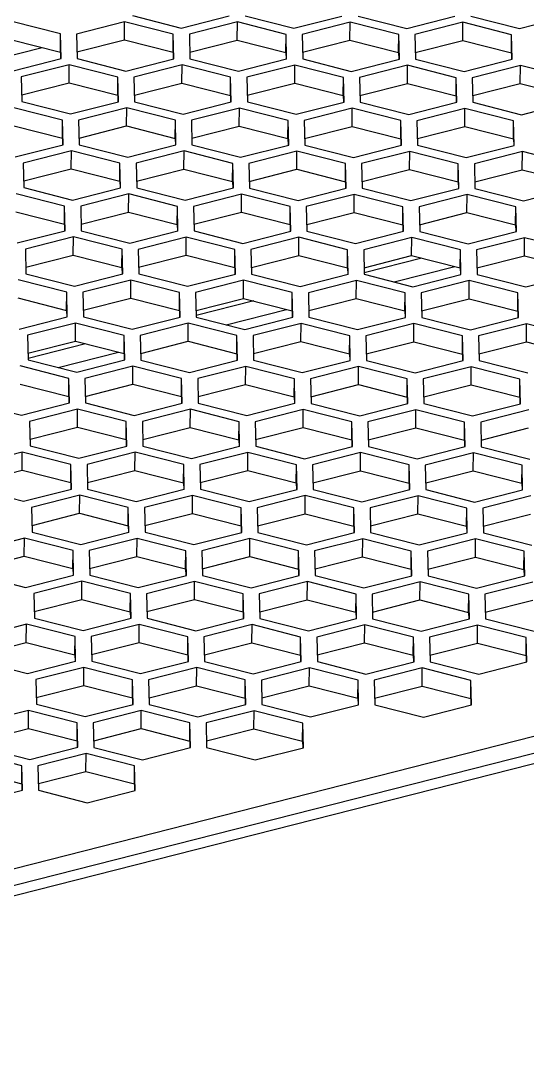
# Model space of a CAD drawing. Header units: millimetres. Extents: x 0 to 279, y 0 to 216.
# Drawn here: x 193.4 to 209.11, y 72.58 to 104.83 of the extents above; entities that cross this region are included whole.
import ezdxf

# ---------------------------------------------------------------- set-up
doc = ezdxf.new("R2010")
doc.units = ezdxf.units.MM

msp = doc.modelspace()

# ---------------------------------------------------------------- linework, layer by layer
at = {"color": 7, "linetype": 'Continuous', "lineweight": 25}
for p, q in [((196.862, 104.99), (198.371, 104.606)), ((198.371, 104.606), (199.862, 104.985)), ((200.36, 104.984), (201.869, 104.6)), ((201.869, 104.6), (203.36, 104.979)), ((203.86, 104.978), (205.369, 104.595)), ((205.369, 104.595), (206.86, 104.974)), ((207.358, 104.972), (208.867, 104.589)), ((208.867, 104.589), (210.358, 104.968)), ((194.628, 104.422), (193.119, 104.806)), ((196.617, 104.8), (195.126, 104.421)), ((196.613, 104.239), (196.617, 104.8)), ((198.126, 104.416), (196.617, 104.8)), ((200.117, 104.794), (198.626, 104.415)), ((200.112, 104.233), (200.117, 104.794)), ((201.626, 104.41), (200.117, 104.794)), ((203.615, 104.788), (202.124, 104.409)), ((203.61, 104.227), (203.615, 104.788)), ((205.124, 104.404), (203.615, 104.788)), ((207.114, 104.783), (205.624, 104.404)), ((207.11, 104.221), (207.114, 104.783)), ((208.623, 104.399), (207.114, 104.783)), ((193.115, 104.245), (194.624, 103.861)), ((194.624, 103.861), (194.628, 104.422)), ((194.646, 103.659), (194.628, 104.422)), ((195.126, 104.421), (195.145, 103.658)), ((195.14, 103.864), (196.613, 104.239)), ((196.613, 104.239), (198.122, 103.855)), ((198.122, 103.855), (198.126, 104.416)), ((198.144, 103.653), (198.126, 104.416)), ((198.626, 104.415), (198.644, 103.653)), ((198.639, 103.859), (200.112, 104.233)), ((200.112, 104.233), (201.621, 103.849)), ((201.621, 103.849), (201.626, 104.41)), ((201.644, 103.648), (201.626, 104.41)), ((202.124, 104.409), (202.142, 103.647)), ((202.137, 103.853), (203.61, 104.227)), ((203.61, 104.227), (205.119, 103.843)), ((205.119, 103.843), (205.124, 104.404)), ((205.142, 103.642), (205.124, 104.404)), ((205.624, 104.404), (205.642, 103.641)), ((205.637, 103.847), (207.11, 104.221)), ((207.11, 104.221), (208.619, 103.838)), ((208.619, 103.838), (208.623, 104.399)), ((208.642, 103.636), (208.623, 104.399)), ((192.18, 103.529), (194.056, 104.005)), ((194.624, 103.861), (194.629, 103.655)), ((198.122, 103.855), (198.127, 103.649)), ((193.156, 103.281), (194.646, 103.659)), ((195.145, 103.658), (196.654, 103.274)), ((196.654, 103.274), (198.144, 103.653)), ((198.644, 103.653), (200.153, 103.269)), ((200.153, 103.269), (201.644, 103.648)), ((201.621, 103.849), (201.626, 103.643)), ((202.142, 103.647), (203.651, 103.263)), ((203.651, 103.263), (205.142, 103.642)), ((205.119, 103.843), (205.124, 103.637)), ((205.642, 103.641), (207.151, 103.257)), ((207.151, 103.257), (208.642, 103.636)), ((208.619, 103.838), (208.624, 103.632)), ((194.901, 103.468), (193.41, 103.089)), ((194.897, 102.907), (194.901, 103.468)), ((196.41, 103.085), (194.901, 103.468)), ((198.399, 103.462), (196.908, 103.083)), ((198.394, 102.901), (198.399, 103.462)), ((199.908, 103.079), (198.399, 103.462)), ((201.899, 103.457), (200.408, 103.078)), ((201.894, 102.896), (201.899, 103.457)), ((203.408, 103.073), (201.899, 103.457)), ((205.396, 103.451), (203.906, 103.072)), ((205.392, 102.89), (205.396, 103.451)), ((206.905, 103.067), (205.396, 103.451)), ((208.896, 103.445), (207.405, 103.066)), ((208.892, 102.884), (208.896, 103.445)), ((210.405, 103.061), (208.896, 103.445)), ((193.41, 103.089), (193.429, 102.327)), ((193.424, 102.533), (194.897, 102.907)), ((194.897, 102.907), (196.406, 102.524)), ((196.406, 102.524), (196.41, 103.085)), ((196.428, 102.322), (196.41, 103.085)), ((196.908, 103.083), (196.926, 102.321)), ((196.921, 102.527), (198.394, 102.901)), ((198.394, 102.901), (199.904, 102.517)), ((199.904, 102.517), (199.908, 103.079)), ((199.926, 102.316), (199.908, 103.079)), ((200.408, 103.078), (200.426, 102.315)), ((200.421, 102.521), (201.894, 102.896)), ((201.894, 102.896), (203.403, 102.512)), ((203.403, 102.512), (203.408, 103.073)), ((203.426, 102.31), (203.408, 103.073)), ((203.906, 103.072), (203.924, 102.309)), ((203.919, 102.515), (205.392, 102.89)), ((205.392, 102.89), (206.901, 102.506)), ((206.901, 102.506), (206.905, 103.067)), ((206.924, 102.304), (206.905, 103.067)), ((207.405, 103.066), (207.424, 102.304)), ((207.419, 102.51), (208.892, 102.884)), ((208.892, 102.884), (210.401, 102.5)), ((193.429, 102.327), (194.938, 101.943)), ((194.938, 101.943), (196.428, 102.322)), ((196.406, 102.524), (196.411, 102.318)), ((196.926, 102.321), (198.435, 101.937)), ((198.435, 101.937), (199.926, 102.316)), ((199.904, 102.517), (199.908, 102.311)), ((200.426, 102.315), (201.935, 101.931)), ((201.935, 101.931), (203.426, 102.31)), ((203.403, 102.512), (203.408, 102.306)), ((203.924, 102.309), (205.433, 101.925)), ((205.433, 101.925), (206.924, 102.304)), ((206.901, 102.506), (206.906, 102.3)), ((207.424, 102.304), (208.933, 101.92)), ((208.933, 101.92), (210.423, 102.299)), ((194.692, 101.753), (193.183, 102.137)), ((196.683, 102.131), (195.192, 101.752)), ((196.678, 101.57), (196.683, 102.131)), ((198.192, 101.747), (196.683, 102.131)), ((200.181, 102.125), (198.69, 101.746)), ((200.176, 101.564), (200.181, 102.125)), ((201.69, 101.741), (200.181, 102.125)), ((203.68, 102.119), (202.19, 101.74)), ((203.676, 101.558), (203.68, 102.119)), ((205.189, 101.736), (203.68, 102.119)), ((207.178, 102.113), (205.687, 101.734)), ((207.174, 101.552), (207.178, 102.113)), ((208.687, 101.73), (207.178, 102.113)), ((194.688, 101.192), (194.692, 101.753)), ((194.71, 100.99), (194.692, 101.753)), ((195.192, 101.752), (195.21, 100.989)), ((198.187, 101.186), (198.192, 101.747)), ((198.21, 100.985), (198.192, 101.747)), ((198.69, 101.746), (198.708, 100.983)), ((201.685, 101.18), (201.69, 101.741)), ((201.708, 100.979), (201.69, 101.741)), ((202.19, 101.74), (202.208, 100.978)), ((205.185, 101.174), (205.189, 101.736)), ((205.208, 100.973), (205.189, 101.736)), ((205.687, 101.734), (205.706, 100.972)), ((208.683, 101.168), (208.687, 101.73)), ((208.705, 100.967), (208.687, 101.73)), ((193.179, 101.575), (194.688, 101.192)), ((195.205, 101.195), (196.678, 101.57)), ((196.678, 101.57), (198.187, 101.186)), ((198.703, 101.189), (200.176, 101.564)), ((200.176, 101.564), (201.685, 101.18)), ((202.203, 101.184), (203.676, 101.558)), ((203.676, 101.558), (205.185, 101.174)), ((205.701, 101.178), (207.174, 101.552)), ((207.174, 101.552), (208.683, 101.168)), ((193.22, 100.611), (194.71, 100.99)), ((194.688, 101.192), (194.693, 100.986)), ((195.21, 100.989), (196.719, 100.606)), ((196.719, 100.606), (198.21, 100.985)), ((198.187, 101.186), (198.192, 100.98)), ((198.708, 100.983), (200.217, 100.6)), ((200.217, 100.6), (201.708, 100.979)), ((201.685, 101.18), (201.69, 100.974)), ((202.208, 100.978), (203.717, 100.594)), ((203.717, 100.594), (205.208, 100.973)), ((205.185, 101.174), (205.19, 100.968)), ((205.706, 100.972), (207.215, 100.588)), ((207.215, 100.588), (208.705, 100.967)), ((208.683, 101.168), (208.688, 100.962)), ((194.965, 100.799), (193.474, 100.42)), ((194.961, 100.238), (194.965, 100.799)), ((196.474, 100.415), (194.965, 100.799)), ((198.465, 100.794), (196.974, 100.415)), ((198.46, 100.232), (198.465, 100.794)), ((199.974, 100.41), (198.465, 100.794)), ((201.962, 100.788), (200.472, 100.409)), ((201.958, 100.226), (201.962, 100.788)), ((203.471, 100.404), (201.962, 100.788)), ((205.462, 100.782), (203.971, 100.403)), ((205.458, 100.221), (205.462, 100.782)), ((206.971, 100.398), (205.462, 100.782)), ((208.96, 100.776), (207.469, 100.397)), ((208.956, 100.215), (208.96, 100.776)), ((210.469, 100.392), (208.96, 100.776)), ((193.474, 100.42), (193.492, 99.658)), ((196.47, 99.854), (196.474, 100.415)), ((196.492, 99.653), (196.474, 100.415)), ((196.974, 100.415), (196.992, 99.652)), ((199.969, 99.849), (199.974, 100.41)), ((199.992, 99.647), (199.974, 100.41)), ((200.472, 100.409), (200.49, 99.646)), ((203.467, 99.843), (203.471, 100.404)), ((203.49, 99.641), (203.471, 100.404)), ((203.971, 100.403), (203.99, 99.64)), ((206.967, 99.837), (206.971, 100.398)), ((206.989, 99.636), (206.971, 100.398)), ((207.469, 100.397), (207.488, 99.634)), ((193.487, 99.864), (194.961, 100.238)), ((194.961, 100.238), (196.47, 99.854)), ((196.987, 99.858), (198.46, 100.232)), ((198.46, 100.232), (199.969, 99.849)), ((200.485, 99.852), (201.958, 100.226)), ((201.958, 100.226), (203.467, 99.843)), ((203.985, 99.846), (205.458, 100.221)), ((205.458, 100.221), (206.967, 99.837)), ((207.483, 99.84), (208.956, 100.215)), ((208.956, 100.215), (210.465, 99.831)), ((196.47, 99.854), (196.475, 99.648)), ((199.969, 99.849), (199.974, 99.643)), ((203.467, 99.843), (203.472, 99.637)), ((206.967, 99.837), (206.972, 99.631)), ((194.758, 99.084), (193.249, 99.468)), ((193.492, 99.658), (195.001, 99.274)), ((195.001, 99.274), (196.492, 99.653)), ((196.747, 99.462), (195.256, 99.083)), ((196.742, 98.901), (196.747, 99.462)), ((198.256, 99.078), (196.747, 99.462)), ((196.992, 99.652), (198.501, 99.268)), ((198.501, 99.268), (199.992, 99.647)), ((200.246, 99.456), (198.756, 99.077)), ((200.242, 98.895), (200.246, 99.456)), ((201.755, 99.072), (200.246, 99.456)), ((200.49, 99.646), (201.999, 99.262)), ((201.999, 99.262), (203.49, 99.641)), ((203.744, 99.45), (202.254, 99.071)), ((203.74, 98.889), (203.744, 99.45)), ((205.253, 99.066), (203.744, 99.45)), ((203.99, 99.64), (205.499, 99.257)), ((205.499, 99.257), (206.989, 99.636)), ((207.244, 99.445), (205.753, 99.066)), ((207.24, 98.883), (207.244, 99.445)), ((208.753, 99.061), (207.244, 99.445)), ((207.488, 99.634), (208.997, 99.251)), ((208.997, 99.251), (210.487, 99.63)), ((194.754, 98.523), (194.758, 99.084)), ((194.776, 98.321), (194.758, 99.084)), ((195.256, 99.083), (195.274, 98.32)), ((198.251, 98.517), (198.256, 99.078)), ((198.274, 98.315), (198.256, 99.078)), ((198.756, 99.077), (198.774, 98.315)), ((201.751, 98.511), (201.755, 99.072)), ((201.774, 98.31), (201.755, 99.072)), ((202.254, 99.071), (202.272, 98.309)), ((205.249, 98.505), (205.253, 99.066)), ((205.272, 98.304), (205.253, 99.066)), ((205.753, 99.066), (205.772, 98.303)), ((208.749, 98.5), (208.753, 99.061)), ((208.771, 98.298), (208.753, 99.061)), ((193.245, 98.907), (194.754, 98.523)), ((195.269, 98.526), (196.742, 98.901)), ((196.742, 98.901), (198.251, 98.517)), ((198.769, 98.521), (200.242, 98.895)), ((200.242, 98.895), (201.751, 98.511)), ((202.267, 98.514), (203.74, 98.889)), ((203.74, 98.889), (205.249, 98.505)), ((205.767, 98.509), (207.24, 98.883)), ((207.24, 98.883), (208.749, 98.5)), ((194.754, 98.523), (194.758, 98.317)), ((198.251, 98.517), (198.256, 98.311)), ((201.751, 98.511), (201.756, 98.305)), ((205.249, 98.505), (205.254, 98.299)), ((208.749, 98.5), (208.754, 98.294)), ((193.285, 97.942), (194.776, 98.321)), ((195.031, 98.13), (193.54, 97.751)), ((195.026, 97.569), (195.031, 98.13)), ((196.54, 97.747), (195.031, 98.13)), ((195.274, 98.32), (196.783, 97.936)), ((196.783, 97.936), (198.274, 98.315)), ((198.529, 98.124), (197.038, 97.745)), ((198.524, 97.563), (198.529, 98.124)), ((200.038, 97.741), (198.529, 98.124)), ((198.774, 98.315), (200.283, 97.931)), ((200.283, 97.931), (201.774, 98.31)), ((202.028, 98.119), (200.538, 97.74)), ((202.024, 97.558), (202.028, 98.119)), ((203.537, 97.735), (202.028, 98.119)), ((202.272, 98.309), (203.781, 97.925)), ((203.781, 97.925), (205.272, 98.304)), ((205.526, 98.113), (204.035, 97.734)), ((205.522, 97.552), (205.526, 98.113)), ((207.035, 97.729), (205.526, 98.113)), ((205.772, 98.303), (207.281, 97.919)), ((207.281, 97.919), (208.771, 98.298)), ((209.026, 98.107), (207.535, 97.728)), ((209.021, 97.546), (209.026, 98.107)), ((210.535, 97.723), (209.026, 98.107)), ((193.54, 97.751), (193.558, 96.989)), ((196.535, 97.185), (196.54, 97.747)), ((196.558, 96.984), (196.54, 97.747)), ((197.038, 97.745), (197.056, 96.983)), ((200.033, 97.179), (200.038, 97.741)), ((200.056, 96.978), (200.038, 97.741)), ((200.538, 97.74), (200.556, 96.977)), ((203.533, 97.174), (203.537, 97.735)), ((203.556, 96.972), (203.537, 97.735)), ((204.035, 97.734), (204.054, 96.971)), ((207.031, 97.168), (207.035, 97.729)), ((207.053, 96.966), (207.035, 97.729)), ((207.535, 97.728), (207.553, 96.966)), ((193.553, 97.195), (195.026, 97.569)), ((195.026, 97.569), (196.535, 97.185)), ((197.051, 97.189), (198.524, 97.563)), ((198.524, 97.563), (200.033, 97.179)), ((200.551, 97.183), (202.024, 97.558)), ((202.024, 97.558), (203.533, 97.174)), ((204.049, 97.177), (205.522, 97.552)), ((205.522, 97.552), (207.031, 97.168)), ((207.548, 97.172), (209.021, 97.546)), ((209.021, 97.546), (210.531, 97.162)), ((196.535, 97.185), (196.54, 96.98)), ((200.033, 97.179), (200.038, 96.973)), ((203.533, 97.174), (203.538, 96.968)), ((207.031, 97.168), (207.036, 96.962)), ((194.822, 96.415), (193.313, 96.799)), ((193.558, 96.989), (195.067, 96.605)), ((195.067, 96.605), (196.558, 96.984)), ((196.813, 96.793), (195.322, 96.414)), ((196.808, 96.232), (196.813, 96.793)), ((198.322, 96.409), (196.813, 96.793)), ((197.056, 96.983), (198.565, 96.599)), ((198.565, 96.599), (200.056, 96.978)), ((200.31, 96.787), (198.82, 96.408)), ((200.306, 96.226), (200.31, 96.787)), ((201.819, 96.403), (200.31, 96.787)), ((200.556, 96.977), (202.065, 96.593)), ((202.065, 96.593), (203.556, 96.972)), ((203.81, 96.781), (202.319, 96.402)), ((203.806, 96.22), (203.81, 96.781)), ((205.319, 96.398), (203.81, 96.781)), ((204.054, 96.971), (205.563, 96.587)), ((205.563, 96.587), (207.053, 96.966)), ((207.308, 96.775), (205.817, 96.396)), ((207.304, 96.214), (207.308, 96.775)), ((208.817, 96.392), (207.308, 96.775)), ((207.553, 96.966), (209.062, 96.582)), ((209.062, 96.582), (210.553, 96.961)), ((172.667, 72.816), (264.348, 96.12)), ((179.458, 75.063), (263.257, 96.364)), ((193.308, 96.237), (194.817, 95.854)), ((194.817, 95.854), (194.822, 96.415)), ((194.84, 95.652), (194.822, 96.415)), ((195.322, 96.414), (195.34, 95.651)), ((195.335, 95.857), (196.808, 96.232)), ((196.808, 96.232), (198.317, 95.848)), ((198.317, 95.848), (198.322, 96.409)), ((198.34, 95.647), (198.322, 96.409)), ((198.82, 96.408), (198.838, 95.645)), ((198.833, 95.851), (200.306, 96.226)), ((200.306, 96.226), (201.815, 95.842)), ((201.815, 95.842), (201.819, 96.403)), ((201.838, 95.641), (201.819, 96.403)), ((202.319, 96.402), (202.338, 95.64)), ((202.333, 95.846), (203.806, 96.22)), ((203.806, 96.22), (205.315, 95.836)), ((205.315, 95.836), (205.319, 96.398)), ((205.337, 95.635), (205.319, 96.398)), ((205.817, 96.396), (205.835, 95.634)), ((205.831, 95.84), (207.304, 96.214)), ((207.304, 96.214), (208.813, 95.83)), ((208.813, 95.83), (208.817, 96.392)), ((208.835, 95.629), (208.817, 96.392)), ((172.985, 72.577), (264.666, 95.881)), ((194.817, 95.854), (194.822, 95.648)), ((198.317, 95.848), (198.322, 95.642)), ((201.815, 95.842), (201.82, 95.636)), ((205.315, 95.836), (205.32, 95.63)), ((208.813, 95.83), (208.818, 95.624)), ((193.349, 95.273), (194.84, 95.652)), ((195.34, 95.651), (196.849, 95.268)), ((196.849, 95.268), (198.34, 95.647)), ((198.838, 95.645), (200.347, 95.262)), ((200.347, 95.262), (201.838, 95.641)), ((202.338, 95.64), (203.847, 95.256)), ((203.847, 95.256), (205.337, 95.635)), ((205.835, 95.634), (207.344, 95.25)), ((207.344, 95.25), (208.835, 95.629)), ((195.095, 95.461), (193.604, 95.082)), ((195.09, 94.9), (195.095, 95.461)), ((196.604, 95.077), (195.095, 95.461)), ((198.594, 95.456), (197.104, 95.077)), ((198.59, 94.894), (198.594, 95.456)), ((200.103, 95.072), (198.594, 95.456)), ((202.092, 95.449), (200.601, 95.071)), ((202.088, 94.888), (202.092, 95.449)), ((203.601, 95.066), (202.092, 95.449)), ((205.592, 95.444), (204.101, 95.065)), ((205.588, 94.883), (205.592, 95.444)), ((207.101, 95.06), (205.592, 95.444)), ((209.09, 95.438), (207.599, 95.059)), ((209.085, 94.877), (209.09, 95.438)), ((210.599, 95.054), (209.09, 95.438)), ((193.604, 95.082), (193.622, 94.32)), ((193.617, 94.525), (195.09, 94.9)), ((195.09, 94.9), (196.599, 94.516)), ((196.599, 94.516), (196.604, 95.077)), ((196.622, 94.315), (196.604, 95.077)), ((197.104, 95.077), (197.122, 94.314)), ((197.117, 94.52), (198.59, 94.894)), ((198.59, 94.894), (200.099, 94.511)), ((200.099, 94.511), (200.103, 95.072)), ((200.122, 94.309), (200.103, 95.072)), ((200.601, 95.071), (200.62, 94.308)), ((200.615, 94.514), (202.088, 94.888)), ((202.088, 94.888), (203.597, 94.505)), ((203.597, 94.505), (203.601, 95.066)), ((203.619, 94.303), (203.601, 95.066)), ((204.101, 95.065), (204.119, 94.302)), ((204.114, 94.508), (205.588, 94.883)), ((205.588, 94.883), (207.097, 94.499)), ((207.097, 94.499), (207.101, 95.06)), ((207.119, 94.298), (207.101, 95.06)), ((207.599, 95.059), (207.617, 94.296)), ((207.612, 94.502), (209.085, 94.877)), ((209.085, 94.877), (210.594, 94.493)), ((196.599, 94.516), (196.604, 94.31)), ((200.099, 94.511), (200.104, 94.305)), ((203.597, 94.505), (203.602, 94.299)), ((193.622, 94.32), (195.131, 93.936)), ((195.131, 93.936), (196.622, 94.315)), ((197.122, 94.314), (198.631, 93.93)), ((198.631, 93.93), (200.122, 94.309)), ((200.62, 94.308), (202.129, 93.924)), ((202.129, 93.924), (203.619, 94.303)), ((204.119, 94.302), (205.628, 93.919)), ((205.628, 93.919), (207.119, 94.298)), ((207.097, 94.499), (207.102, 94.293)), ((207.617, 94.296), (209.126, 93.913)), ((194.888, 93.746), (193.379, 94.13)), ((196.876, 94.124), (195.386, 93.745)), ((196.872, 93.563), (196.876, 94.124)), ((198.385, 93.74), (196.876, 94.124)), ((200.376, 94.118), (198.885, 93.739)), ((200.372, 93.557), (200.376, 94.118)), ((201.885, 93.734), (200.376, 94.118)), ((203.874, 94.112), (202.383, 93.733)), ((203.87, 93.551), (203.874, 94.112)), ((205.383, 93.728), (203.874, 94.112)), ((207.374, 94.106), (205.883, 93.728)), ((207.369, 93.545), (207.374, 94.106)), ((208.883, 93.723), (207.374, 94.106)), ((193.374, 93.569), (194.883, 93.185)), ((194.883, 93.185), (194.888, 93.746)), ((194.906, 92.983), (194.888, 93.746)), ((195.386, 93.745), (195.404, 92.982)), ((195.399, 93.188), (196.872, 93.563)), ((196.872, 93.563), (198.381, 93.179)), ((198.381, 93.179), (198.385, 93.74)), ((198.404, 92.977), (198.385, 93.74)), ((198.885, 93.739), (198.904, 92.977)), ((198.899, 93.183), (200.372, 93.557)), ((200.372, 93.557), (201.881, 93.173)), ((201.881, 93.173), (201.885, 93.734)), ((201.903, 92.972), (201.885, 93.734)), ((202.383, 93.733), (202.402, 92.97)), ((202.397, 93.176), (203.87, 93.551)), ((203.87, 93.551), (205.379, 93.167)), ((205.379, 93.167), (205.383, 93.728)), ((205.401, 92.966), (205.383, 93.728)), ((205.883, 93.728), (205.901, 92.965)), ((205.896, 93.171), (207.369, 93.545)), ((207.369, 93.545), (208.878, 93.162)), ((208.878, 93.162), (208.883, 93.723)), ((208.901, 92.96), (208.883, 93.723)), ((191.906, 92.988), (193.415, 92.604)), ((193.415, 92.604), (194.906, 92.983)), ((194.883, 93.185), (194.888, 92.979)), ((195.404, 92.982), (196.913, 92.598)), ((196.913, 92.598), (198.404, 92.977)), ((198.381, 93.179), (198.386, 92.973)), ((198.904, 92.977), (200.413, 92.593)), ((200.413, 92.593), (201.903, 92.972)), ((201.881, 93.173), (201.886, 92.967)), ((202.402, 92.97), (203.911, 92.587)), ((203.911, 92.587), (205.401, 92.966)), ((205.379, 93.167), (205.384, 92.961)), ((205.901, 92.965), (207.41, 92.581)), ((207.41, 92.581), (208.901, 92.96)), ((208.878, 93.162), (208.883, 92.956)), ((195.16, 92.792), (193.67, 92.413)), ((195.156, 92.231), (195.16, 92.792)), ((196.669, 92.409), (195.16, 92.792)), ((198.658, 92.786), (197.168, 92.407)), ((198.654, 92.225), (198.658, 92.786)), ((200.167, 92.403), (198.658, 92.786)), ((202.158, 92.781), (200.667, 92.402)), ((202.154, 92.22), (202.158, 92.781)), ((203.667, 92.397), (202.158, 92.781)), ((205.656, 92.775), (204.165, 92.396)), ((205.651, 92.213), (205.656, 92.775)), ((207.165, 92.391), (205.656, 92.775)), ((209.156, 92.769), (207.665, 92.39)), ((193.67, 92.413), (193.688, 91.651)), ((196.665, 91.847), (196.669, 92.409)), ((196.688, 91.646), (196.669, 92.409)), ((197.168, 92.407), (197.186, 91.645)), ((200.163, 91.841), (200.167, 92.403)), ((200.186, 91.64), (200.167, 92.403)), ((200.667, 92.402), (200.685, 91.639)), ((203.663, 91.836), (203.667, 92.397)), ((203.685, 91.634), (203.667, 92.397)), ((204.165, 92.396), (204.183, 91.633)), ((207.16, 91.83), (207.165, 92.391)), ((207.183, 91.628), (207.165, 92.391)), ((207.665, 92.39), (207.683, 91.627)), ((193.683, 91.857), (195.156, 92.231)), ((195.156, 92.231), (196.665, 91.847)), ((197.181, 91.851), (198.654, 92.225)), ((198.654, 92.225), (200.163, 91.841)), ((200.681, 91.845), (202.154, 92.22)), ((202.154, 92.22), (203.663, 91.836)), ((204.178, 91.839), (205.651, 92.213)), ((205.651, 92.213), (207.16, 91.83)), ((207.678, 91.833), (209.151, 92.208)), ((193.688, 91.651), (195.197, 91.267)), ((195.197, 91.267), (196.688, 91.646)), ((196.665, 91.847), (196.67, 91.641)), ((197.186, 91.645), (198.695, 91.261)), ((198.695, 91.261), (200.186, 91.64)), ((200.163, 91.841), (200.168, 91.635)), ((200.685, 91.639), (202.194, 91.255)), ((202.194, 91.255), (203.685, 91.634)), ((203.663, 91.836), (203.668, 91.63)), ((204.183, 91.633), (205.692, 91.249)), ((205.692, 91.249), (207.183, 91.628)), ((207.16, 91.83), (207.165, 91.624)), ((207.683, 91.627), (209.192, 91.244)), ((193.443, 91.46), (191.952, 91.082)), ((193.438, 90.899), (193.443, 91.46)), ((194.952, 91.077), (193.443, 91.46)), ((196.942, 91.455), (195.451, 91.076)), ((196.938, 90.894), (196.942, 91.455)), ((198.451, 91.071), (196.942, 91.455)), ((200.44, 91.449), (198.949, 91.07)), ((200.436, 90.888), (200.44, 91.449)), ((201.949, 91.065), (200.44, 91.449)), ((203.94, 91.443), (202.449, 91.064)), ((203.935, 90.882), (203.94, 91.443)), ((205.449, 91.06), (203.94, 91.443)), ((207.438, 91.437), (205.947, 91.058)), ((207.433, 90.876), (207.438, 91.437)), ((208.947, 91.053), (207.438, 91.437)), ((194.947, 90.516), (194.952, 91.077)), ((194.97, 90.314), (194.952, 91.077)), ((195.451, 91.076), (195.47, 90.313)), ((198.447, 90.51), (198.451, 91.071)), ((198.469, 90.309), (198.451, 91.071)), ((198.949, 91.07), (198.968, 90.307)), ((201.945, 90.504), (201.949, 91.065)), ((201.967, 90.302), (201.949, 91.065)), ((202.449, 91.064), (202.467, 90.302)), ((205.444, 90.498), (205.449, 91.06)), ((205.467, 90.297), (205.449, 91.06)), ((205.947, 91.058), (205.965, 90.296)), ((208.942, 90.492), (208.947, 91.053)), ((208.965, 90.291), (208.947, 91.053)), ((191.965, 90.525), (193.438, 90.899)), ((193.438, 90.899), (194.947, 90.516)), ((195.465, 90.519), (196.938, 90.894)), ((196.938, 90.894), (198.447, 90.51)), ((198.963, 90.513), (200.436, 90.888)), ((200.436, 90.888), (201.945, 90.504)), ((202.462, 90.508), (203.935, 90.882)), ((203.935, 90.882), (205.444, 90.498)), ((205.96, 90.502), (207.433, 90.876)), ((207.433, 90.876), (208.942, 90.492)), ((191.97, 90.319), (193.479, 89.935)), ((193.479, 89.935), (194.97, 90.314)), ((194.947, 90.516), (194.952, 90.31)), ((195.47, 90.313), (196.979, 89.93)), ((198.447, 90.51), (198.452, 90.304)), ((201.945, 90.504), (201.95, 90.298)), ((205.444, 90.498), (205.449, 90.292)), ((208.942, 90.492), (208.947, 90.286)), ((195.224, 90.123), (193.734, 89.744)), ((195.22, 89.562), (195.224, 90.123)), ((196.733, 89.739), (195.224, 90.123)), ((196.979, 89.93), (198.469, 90.309)), ((198.724, 90.117), (197.233, 89.739)), ((198.72, 89.556), (198.724, 90.117)), ((200.233, 89.734), (198.724, 90.117)), ((198.968, 90.307), (200.477, 89.924)), ((200.477, 89.924), (201.967, 90.302)), ((202.222, 90.111), (200.731, 89.732)), ((202.218, 89.55), (202.222, 90.111)), ((203.731, 89.728), (202.222, 90.111)), ((202.467, 90.302), (203.976, 89.918)), ((203.976, 89.918), (205.467, 90.297)), ((205.722, 90.106), (204.231, 89.727)), ((205.717, 89.545), (205.722, 90.106)), ((207.231, 89.722), (205.722, 90.106)), ((205.965, 90.296), (207.474, 89.912)), ((207.474, 89.912), (208.965, 90.291)), ((209.219, 90.1), (207.729, 89.721)), ((193.734, 89.744), (193.752, 88.981)), ((196.729, 89.178), (196.733, 89.739)), ((196.752, 88.977), (196.733, 89.739)), ((197.233, 89.739), (197.252, 88.976)), ((200.229, 89.173), (200.233, 89.734)), ((200.251, 88.971), (200.233, 89.734)), ((200.731, 89.732), (200.749, 88.97)), ((203.727, 89.167), (203.731, 89.728)), ((203.749, 88.965), (203.731, 89.728)), ((204.231, 89.727), (204.249, 88.964)), ((207.226, 89.161), (207.231, 89.722)), ((207.249, 88.959), (207.231, 89.722)), ((207.729, 89.721), (207.747, 88.958)), ((193.747, 89.187), (195.22, 89.562)), ((195.22, 89.562), (196.729, 89.178)), ((197.247, 89.182), (198.72, 89.556)), ((198.72, 89.556), (200.229, 89.173)), ((200.744, 89.176), (202.218, 89.55)), ((202.218, 89.55), (203.727, 89.167)), ((204.244, 89.17), (205.717, 89.545)), ((205.717, 89.545), (207.226, 89.161)), ((207.742, 89.164), (209.215, 89.539)), ((196.729, 89.178), (196.734, 88.972)), ((200.229, 89.173), (200.234, 88.967)), ((203.727, 89.167), (203.731, 88.961)), ((207.226, 89.161), (207.231, 88.955)), ((193.508, 88.792), (192.018, 88.413)), ((193.504, 88.231), (193.508, 88.792)), ((195.017, 88.408), (193.508, 88.792)), ((193.752, 88.981), (195.261, 88.598)), ((195.261, 88.598), (196.752, 88.977)), ((197.006, 88.786), (195.515, 88.407)), ((197.002, 88.224), (197.006, 88.786)), ((198.515, 88.402), (197.006, 88.786)), ((197.252, 88.976), (198.761, 88.592)), ((198.761, 88.592), (200.251, 88.971)), ((200.506, 88.78), (199.015, 88.401)), ((200.502, 88.219), (200.506, 88.78)), ((202.015, 88.396), (200.506, 88.78)), ((200.749, 88.97), (202.258, 88.586)), ((202.258, 88.586), (203.749, 88.965)), ((204.004, 88.774), (202.513, 88.395)), ((203.999, 88.213), (204.004, 88.774)), ((205.513, 88.39), (204.004, 88.774)), ((204.249, 88.964), (205.758, 88.581)), ((205.758, 88.581), (207.249, 88.959)), ((207.503, 88.768), (206.013, 88.389)), ((207.499, 88.207), (207.503, 88.768)), ((209.012, 88.385), (207.503, 88.768)), ((207.747, 88.958), (209.256, 88.575)), ((195.013, 87.847), (195.017, 88.408)), ((195.036, 87.645), (195.017, 88.408)), ((195.515, 88.407), (195.534, 87.644)), ((198.511, 87.841), (198.515, 88.402)), ((198.533, 87.639), (198.515, 88.402)), ((199.015, 88.401), (199.033, 87.638)), ((202.011, 87.835), (202.015, 88.396)), ((202.033, 87.634), (202.015, 88.396)), ((202.513, 88.395), (202.531, 87.632)), ((205.508, 87.829), (205.513, 88.39)), ((205.531, 87.628), (205.513, 88.39)), ((206.013, 88.389), (206.031, 87.627)), ((209.008, 87.824), (209.012, 88.385)), ((209.031, 87.622), (209.012, 88.385)), ((192.031, 87.856), (193.504, 88.231)), ((193.504, 88.231), (195.013, 87.847)), ((195.529, 87.85), (197.002, 88.224)), ((197.002, 88.224), (198.511, 87.841)), ((199.028, 87.844), (200.502, 88.219)), ((200.502, 88.219), (202.011, 87.835)), ((202.526, 87.838), (203.999, 88.213)), ((203.999, 88.213), (205.508, 87.829)), ((206.026, 87.833), (207.499, 88.207)), ((207.499, 88.207), (209.008, 87.824)), ((195.013, 87.847), (195.018, 87.641)), ((198.511, 87.841), (198.516, 87.635)), ((202.011, 87.835), (202.015, 87.629)), ((205.508, 87.829), (205.513, 87.623)), ((209.008, 87.824), (209.013, 87.618)), ((192.036, 87.65), (193.545, 87.266)), ((193.545, 87.266), (195.036, 87.645)), ((195.29, 87.454), (193.799, 87.075)), ((195.286, 86.893), (195.29, 87.454)), ((196.799, 87.071), (195.29, 87.454)), ((195.534, 87.644), (197.043, 87.26)), ((197.043, 87.26), (198.533, 87.639)), ((198.788, 87.448), (197.297, 87.069)), ((198.784, 86.887), (198.788, 87.448)), ((200.297, 87.065), (198.788, 87.448)), ((199.033, 87.638), (200.542, 87.255)), ((200.542, 87.255), (202.033, 87.634)), ((202.288, 87.443), (200.797, 87.064)), ((202.283, 86.881), (202.288, 87.443)), ((203.797, 87.059), (202.288, 87.443)), ((202.531, 87.632), (204.04, 87.249)), ((204.04, 87.249), (205.531, 87.628)), ((205.786, 87.437), (204.295, 87.058)), ((205.781, 86.875), (205.786, 87.437)), ((207.295, 87.053), (205.786, 87.437)), ((206.031, 87.627), (207.54, 87.243)), ((207.54, 87.243), (209.031, 87.622)), ((209.285, 87.431), (207.794, 87.052)), ((193.799, 87.075), (193.818, 86.313)), ((193.813, 86.519), (195.286, 86.893)), ((195.286, 86.893), (196.795, 86.509)), ((196.795, 86.509), (196.799, 87.071)), ((196.817, 86.308), (196.799, 87.071)), ((197.297, 87.069), (197.315, 86.307)), ((197.311, 86.513), (198.784, 86.887)), ((198.784, 86.887), (200.293, 86.503)), ((200.293, 86.503), (200.297, 87.065)), ((200.315, 86.302), (200.297, 87.065)), ((200.797, 87.064), (200.815, 86.301)), ((200.81, 86.507), (202.283, 86.881)), ((202.283, 86.881), (203.792, 86.498)), ((203.792, 86.498), (203.797, 87.059)), ((203.815, 86.296), (203.797, 87.059)), ((204.295, 87.058), (204.313, 86.295)), ((204.308, 86.501), (205.781, 86.875)), ((205.781, 86.875), (207.29, 86.492)), ((207.29, 86.492), (207.295, 87.053)), ((207.313, 86.29), (207.295, 87.053)), ((207.794, 87.052), (207.813, 86.289)), ((207.808, 86.495), (209.281, 86.87)), ((196.795, 86.509), (196.8, 86.303)), ((200.293, 86.503), (200.298, 86.297)), ((203.792, 86.498), (203.797, 86.292)), ((207.29, 86.492), (207.295, 86.286)), ((193.572, 86.122), (192.081, 85.743)), ((193.568, 85.561), (193.572, 86.122)), ((195.081, 85.739), (193.572, 86.122)), ((193.818, 86.313), (195.327, 85.929)), ((195.327, 85.929), (196.817, 86.308)), ((197.072, 86.117), (195.581, 85.738)), ((197.068, 85.556), (197.072, 86.117)), ((198.581, 85.733), (197.072, 86.117)), ((197.315, 86.307), (198.824, 85.923)), ((198.824, 85.923), (200.315, 86.302)), ((200.815, 86.301), (202.324, 85.917)), ((202.324, 85.917), (203.815, 86.296)), ((204.313, 86.295), (205.822, 85.911)), ((205.822, 85.911), (207.313, 86.29)), ((207.813, 86.289), (209.322, 85.906)), ((200.57, 86.111), (199.079, 85.732)), ((200.565, 85.55), (200.57, 86.111)), ((202.079, 85.727), (200.57, 86.111)), ((204.069, 86.105), (202.579, 85.726)), ((204.065, 85.544), (204.069, 86.105)), ((205.579, 85.722), (204.069, 86.105)), ((207.567, 86.099), (206.077, 85.72)), ((207.563, 85.538), (207.567, 86.099)), ((209.076, 85.715), (207.567, 86.099)), ((192.095, 85.187), (193.568, 85.561)), ((193.568, 85.561), (195.077, 85.178)), ((195.077, 85.178), (195.081, 85.739)), ((195.099, 84.976), (195.081, 85.739)), ((195.581, 85.738), (195.599, 84.975)), ((195.595, 85.181), (197.068, 85.556)), ((197.068, 85.556), (198.577, 85.172)), ((198.577, 85.172), (198.581, 85.733)), ((198.599, 84.97), (198.581, 85.733)), ((199.079, 85.732), (199.097, 84.969)), ((199.092, 85.175), (200.565, 85.55)), ((200.565, 85.55), (202.074, 85.166)), ((202.074, 85.166), (202.079, 85.727)), ((202.097, 84.964), (202.079, 85.727)), ((202.579, 85.726), (202.597, 84.964)), ((202.592, 85.17), (204.065, 85.544)), ((204.065, 85.544), (205.574, 85.16)), ((205.574, 85.16), (205.579, 85.722)), ((205.597, 84.959), (205.579, 85.722)), ((206.077, 85.72), (206.095, 84.958)), ((206.09, 85.164), (207.563, 85.538)), ((207.563, 85.538), (209.072, 85.154)), ((209.072, 85.154), (209.076, 85.715)), ((209.095, 84.953), (209.076, 85.715)), ((195.077, 85.178), (195.082, 84.972)), ((198.577, 85.172), (198.582, 84.966)), ((202.074, 85.166), (202.079, 84.96)), ((205.574, 85.16), (205.579, 84.954)), ((209.072, 85.154), (209.077, 84.948)), ((192.1, 84.981), (193.609, 84.597)), ((193.609, 84.597), (195.099, 84.976)), ((195.599, 84.975), (197.108, 84.592)), ((197.108, 84.592), (198.599, 84.97)), ((199.097, 84.969), (200.606, 84.586)), ((200.606, 84.586), (202.097, 84.964)), ((202.597, 84.964), (204.106, 84.58)), ((204.106, 84.58), (205.597, 84.959)), ((206.095, 84.958), (207.604, 84.574)), ((207.604, 84.574), (209.095, 84.953)), ((195.354, 84.785), (193.863, 84.406)), ((195.35, 84.224), (195.354, 84.785)), ((196.863, 84.401), (195.354, 84.785)), ((198.854, 84.779), (197.363, 84.4)), ((198.849, 84.218), (198.854, 84.779)), ((200.363, 84.396), (198.854, 84.779)), ((202.352, 84.773), (200.861, 84.394)), ((202.347, 84.212), (202.352, 84.773)), ((203.861, 84.39), (202.352, 84.773)), ((205.851, 84.768), (204.361, 84.389)), ((205.847, 84.207), (205.851, 84.768)), ((207.36, 84.384), (205.851, 84.768)), ((193.863, 84.406), (193.882, 83.643)), ((193.877, 83.849), (195.35, 84.224)), ((195.35, 84.224), (196.859, 83.84)), ((196.859, 83.84), (196.863, 84.401)), ((196.881, 83.639), (196.863, 84.401)), ((197.363, 84.4), (197.381, 83.638)), ((197.376, 83.844), (198.849, 84.218)), ((198.849, 84.218), (200.358, 83.835)), ((200.358, 83.835), (200.363, 84.396)), ((200.381, 83.633), (200.363, 84.396)), ((200.861, 84.394), (200.879, 83.632)), ((200.874, 83.838), (202.347, 84.212)), ((202.347, 84.212), (203.856, 83.829)), ((203.856, 83.829), (203.861, 84.39)), ((203.879, 83.627), (203.861, 84.39)), ((204.361, 84.389), (204.379, 83.626)), ((204.374, 83.832), (205.847, 84.207)), ((205.847, 84.207), (207.356, 83.823)), ((207.356, 83.823), (207.36, 84.384)), ((207.379, 83.621), (207.36, 84.384)), ((193.882, 83.643), (195.391, 83.26)), ((195.391, 83.26), (196.881, 83.639)), ((196.859, 83.84), (196.864, 83.634)), ((197.381, 83.638), (198.89, 83.254)), ((198.89, 83.254), (200.381, 83.633)), ((200.358, 83.835), (200.363, 83.629)), ((200.879, 83.632), (202.388, 83.248)), ((202.388, 83.248), (203.879, 83.627)), ((203.856, 83.829), (203.861, 83.623)), ((204.379, 83.626), (205.888, 83.243)), ((205.888, 83.243), (207.379, 83.621)), ((207.356, 83.823), (207.361, 83.617)), ((193.638, 83.454), (192.147, 83.075)), ((193.634, 82.892), (193.638, 83.454)), ((195.147, 83.07), (193.638, 83.454)), ((197.136, 83.448), (195.645, 83.069)), ((197.132, 82.886), (197.136, 83.448)), ((198.645, 83.064), (197.136, 83.448)), ((200.636, 83.442), (199.145, 83.063)), ((200.631, 82.881), (200.636, 83.442)), ((202.145, 83.058), (200.636, 83.442)), ((192.161, 82.518), (193.634, 82.892)), ((193.634, 82.892), (195.143, 82.509)), ((195.143, 82.509), (195.147, 83.07)), ((195.165, 82.307), (195.147, 83.07)), ((195.645, 83.069), (195.663, 82.306)), ((198.641, 82.503), (198.645, 83.064)), ((198.663, 82.301), (198.645, 83.064)), ((199.145, 83.063), (199.163, 82.3)), ((202.14, 82.497), (202.145, 83.058)), ((202.163, 82.296), (202.145, 83.058)), ((195.658, 82.512), (197.132, 82.886)), ((197.132, 82.886), (198.641, 82.503)), ((199.158, 82.506), (200.631, 82.881)), ((200.631, 82.881), (202.14, 82.497)), ((192.166, 82.312), (193.675, 81.928)), ((193.675, 81.928), (195.165, 82.307)), ((195.143, 82.509), (195.148, 82.303)), ((195.663, 82.306), (197.172, 81.922)), ((197.172, 81.922), (198.663, 82.301)), ((198.641, 82.503), (198.645, 82.297)), ((199.163, 82.3), (200.672, 81.917)), ((200.672, 81.917), (202.163, 82.296)), ((202.14, 82.497), (202.145, 82.291)), ((193.429, 81.738), (191.92, 82.122)), ((195.42, 82.116), (193.929, 81.737)), ((195.415, 81.555), (195.42, 82.116)), ((196.929, 81.733), (195.42, 82.116)), ((193.425, 81.177), (193.429, 81.738)), ((193.447, 80.975), (193.429, 81.738)), ((193.929, 81.737), (193.947, 80.975)), ((196.924, 81.171), (196.929, 81.733)), ((196.947, 80.97), (196.929, 81.733)), ((191.916, 81.561), (193.425, 81.177)), ((193.942, 81.181), (195.415, 81.555)), ((195.415, 81.555), (196.924, 81.171)), ((191.957, 80.597), (193.447, 80.975)), ((193.425, 81.177), (193.43, 80.971)), ((193.947, 80.975), (195.456, 80.591)), ((195.456, 80.591), (196.947, 80.97)), ((196.924, 81.171), (196.929, 80.965))]:
    msp.add_line(p, q, dxfattribs=at)
at = {"color": 8, "linetype": 'Continuous', "lineweight": 25}
for p, q in [((205.84, 97.47), (204.053, 97.016)), ((204.984, 96.734), (206.86, 97.211)), ((200.625, 96.145), (198.837, 95.69)), ((199.769, 95.409), (201.644, 95.885)), ((195.409, 94.819), (193.621, 94.364)), ((194.553, 94.083), (196.428, 94.56))]:
    msp.add_line(p, q, dxfattribs=at)

doc.saveas('drawing.dxf')
